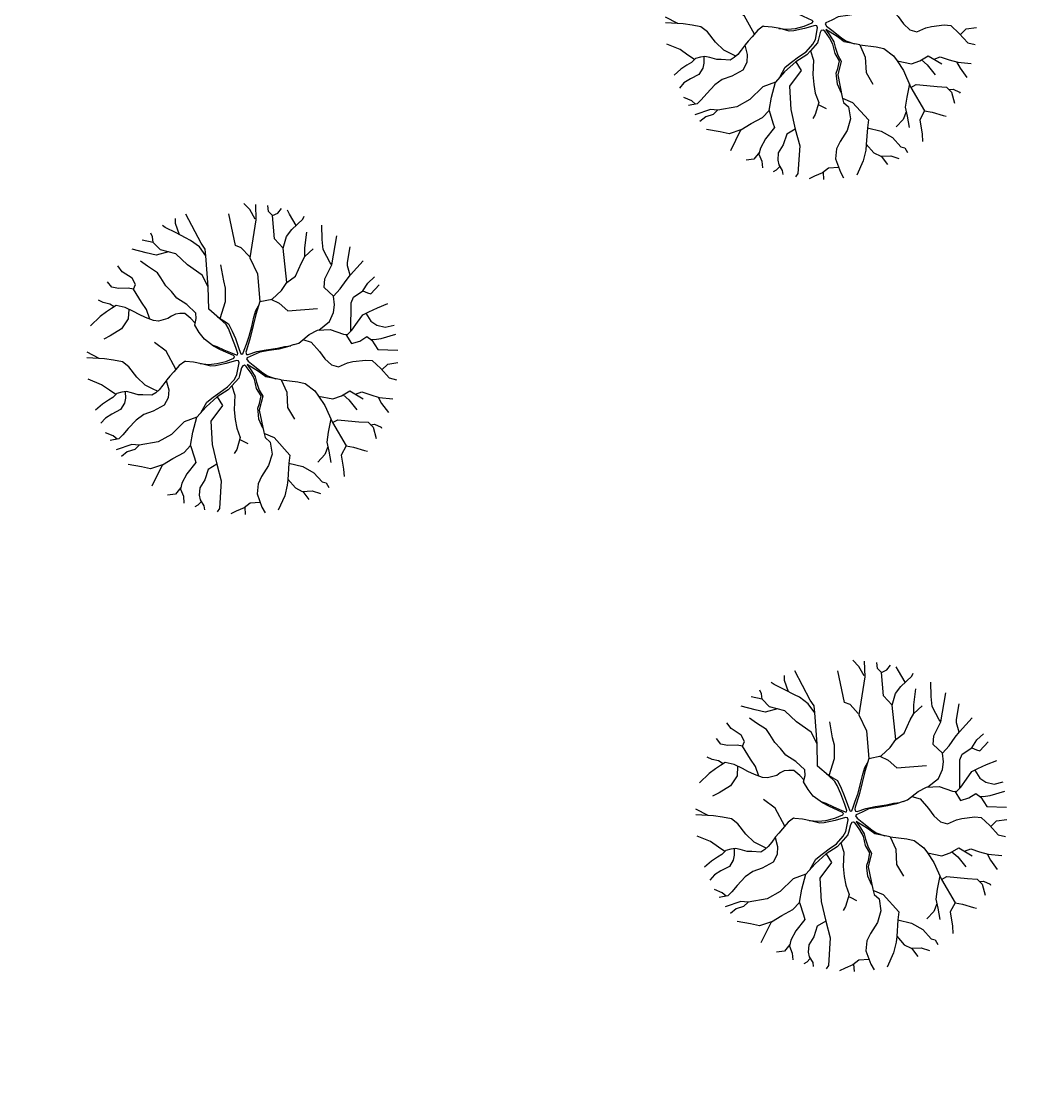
# Model space of a CAD drawing. Extents: x 99089 to 101049, y 99298 to 100905.
# Drawn here: x 100726.24 to 100763.94, y 99771.3 to 99811.39 of the extents above; entities that cross this region are included whole.
import ezdxf

# ---------------------------------------------------------------- set-up
doc = ezdxf.new("R2010")
doc.units = 0
doc.layers.add('Survey Exist Surface', color=7, linetype='Continuous')
doc.layers.add('Survey Exist Trees', color=7, linetype='Continuous')

msp = doc.modelspace()

# ---------------------------------------------------------------- linework, layer by layer
at = {"layer": 'Survey Exist Surface'}
msp.add_arc((12453.803, 12817.863), 123837.249, 44.4148412, 44.60324888, dxfattribs=at)
at = {"layer": 'Survey Exist Trees'}
for points in [[(100753.732, 99810.914), (100753.361, 99811.582), (100752.931, 99811.912)], [(100754.639, 99811.126), (100754.97, 99811.092), (100755.268, 99811.122), (100755.598, 99811.205), (100755.898, 99811.33), (100755.927, 99811.384), (100755.89, 99811.425), (100755.407, 99811.641), (100755.141, 99811.781), (100754.795, 99812.038)], [(100758.494, 99812.023), (100758.799, 99811.93), (100759.116, 99811.575), (100759.32, 99811.295), (100759.562, 99811.07), (100759.823, 99810.996), (100760.16, 99811.145), (100760.365, 99811.2), (100760.85, 99811.256), (100761.093, 99811.237), (100761.409, 99810.938), (100761.726, 99810.583), (100762.003, 99810.518)], [(100750.853, 99811.311), (100750.396, 99811.547)], [(100758.166, 99811.835), (100757.919, 99811.75), (100757.591, 99811.668), (100757.23, 99811.61), (100756.872, 99811.556), (100756.629, 99811.44), (100756.404, 99811.332), (100756.377, 99811.296), (100756.438, 99811.215), (100756.632, 99811.061), (100756.994, 99810.771), (100757.157, 99810.657), (100757.478, 99810.553)], [(100753.033, 99810.082), (100752.88, 99810.161), (100752.582, 99810.311), (100752.265, 99810.61), (100751.968, 99811.002), (100751.726, 99811.189), (100751.39, 99811.245), (100751.054, 99811.301), (100750.391, 99811.334)], [(100754.098, 99811.203), (100754.058, 99811.206), (100753.853, 99811.056), (100753.647, 99810.814), (100753.497, 99810.646), (100753.385, 99810.515), (100753.235, 99810.31), (100753.104, 99810.142), (100752.973, 99810.031), (100752.824, 99809.937), (100752.488, 99809.956), (100752.32, 99809.956), (100752.059, 99810.031), (100751.872, 99810.069), (100751.704, 99810.05), (100751.518, 99809.994), (100751.368, 99809.845), (100751.2, 99809.752), (100750.976, 99809.603), (100750.717, 99809.375)], [(100754.681, 99809.297), (100754.886, 99809.673), (100755.123, 99809.865), (100755.385, 99810.054), (100755.664, 99810.249), (100755.921, 99810.529), (100756.017, 99810.707), (100756.098, 99811.153), (100756.073, 99811.222), (100756.006, 99811.236), (100755.612, 99811.125), (100755.207, 99811.037), (100755.037, 99811.021), (100754.689, 99811.116), (100754.389, 99811.174), (100754.098, 99811.203)], [(100756.991, 99808.702), (100756.84, 99809.036), (100756.809, 99809.342), (100756.8, 99809.447), (100756.863, 99809.623), (100756.921, 99809.908), (100756.757, 99810.189), (100756.676, 99810.536), (100756.545, 99810.767), (100756.368, 99811.017), (100756.303, 99811.057), (100756.236, 99811.042), (100756.19, 99810.966), (100756.116, 99810.67), (100756.093, 99810.58), (100755.83, 99810.285), (100755.689, 99810.133), (100755.277, 99809.871), (100754.863, 99809.501), (100754.516, 99809.113)], [(100757.677, 99810.513), (100757.098, 99810.627), (100756.832, 99810.825), (100756.405, 99811.09), (100756.564, 99810.844), (100756.705, 99810.628), (100756.752, 99810.424), (100756.852, 99810.123), (100756.984, 99809.897), (100756.854, 99809.381), (100757.023, 99808.545)], [(100761.451, 99810.892), (100761.671, 99811.106), (100762.053, 99811.158)], [(100751.48, 99809.957), (100751.238, 99810.125), (100750.94, 99810.331), (100750.44, 99810.538)], [(100753.367, 99810.491), (100753.458, 99810.142), (100753.439, 99809.843), (100753.289, 99809.564), (100752.878, 99809.34), (100752.523, 99809.21), (100752.243, 99809.005), (100751.944, 99808.687), (100751.738, 99808.445), (100751.588, 99808.296), (100751.261, 99808.233)], [(100755.83, 99810.285), (100755.94, 99809.935), (100755.92, 99809.393), (100755.956, 99809.02), (100756.011, 99808.703), (100756.141, 99808.348), (100756.009, 99807.9), (100755.916, 99807.751)], [(100757.677, 99810.513), (100758.3, 99810.438), (100758.578, 99810.375), (100758.945, 99810.099), (100759.078, 99809.906), (100759.319, 99809.551), (100759.598, 99808.913), (100760.11, 99808.037), (100759.927, 99807.692), (100760.017, 99807.163), (100760.033, 99806.882)], [(100757.677, 99810.513), (100757.888, 99810.049), (100757.917, 99809.476), (100758.175, 99809.032)], [(100751.829, 99810.064), (100751.834, 99809.826), (100751.797, 99809.64), (100751.647, 99809.397), (100751.329, 99809.229), (100751.086, 99809.08), (100750.914, 99808.883)], [(100755.277, 99809.871), (100755.48, 99809.547), (100755.042, 99808.965), (100755.092, 99808.087), (100755.262, 99807.347), (100755.428, 99806.725), (100755.362, 99805.687), (100755.273, 99805.559)], [(100759.078, 99809.906), (100759.615, 99809.801), (100759.933, 99809.913), (100760.25, 99810.099), (100760.753, 99809.8)], [(100759.996, 99809.95), (100760.212, 99809.763), (100760.51, 99809.39)], [(100760.465, 99809.971), (100760.698, 99810.061), (100761.034, 99809.949), (100761.351, 99809.856), (100761.86, 99809.804)], [(100761.309, 99809.868), (100761.443, 99809.632), (100761.696, 99809.284)], [(100752.843, 99806.544), (100753.222, 99807.328), (100753.611, 99807.565), (100754.035, 99807.782), (100754.279, 99808.049), (100754.368, 99808.551), (100754.516, 99809.113), (100754.039, 99808.932), (100753.559, 99808.459), (100753.068, 99808.182), (100752.353, 99808.057), (100752.082, 99808.089), (100751.492, 99807.887)], [(100759.539, 99809.048), (100759.444, 99808.551), (100759.387, 99808.177), (100759.461, 99807.841), (100759.535, 99807.412)], [(100759.598, 99808.913), (100759.8, 99809.017), (100760.192, 99808.979), (100760.583, 99808.942), (100760.938, 99808.923), (100761.124, 99808.736), (100761.237, 99808.318)], [(100761.031, 99808.829), (100761.18, 99808.848), (100761.423, 99808.736), (100761.443, 99808.697)], [(100751.522, 99808.283), (100751.378, 99808.408), (100751.088, 99808.531)], [(100756.12, 99808.276), (100756.197, 99808.236), (100756.42, 99808.124)], [(100757.023, 99808.545), (100757.074, 99808.347), (100757.26, 99808.179), (100757.334, 99807.731), (100757.202, 99807.302), (100756.94, 99806.891), (100756.809, 99806.611), (100756.77, 99806.238), (100756.956, 99805.734), (100757.076, 99805.528)], [(100757.031, 99808.512), (100757.412, 99808.345), (100758.005, 99807.693), (100757.967, 99807.395), (100757.925, 99806.767), (100757.905, 99806.557), (100757.81, 99806.16), (100757.568, 99805.622)], [(100752.35, 99808.058), (100752.184, 99807.903), (100751.904, 99807.81), (100751.685, 99807.634)], [(100754.279, 99808.049), (100754.423, 99807.584), (100754.478, 99807.416), (100754.141, 99806.987), (100753.954, 99806.633), (100753.897, 99806.409), (100754.009, 99806.147), (100754.027, 99805.894)], [(100759.426, 99807.999), (100759.312, 99807.711), (100759.05, 99807.431)], [(100760.109, 99808.035), (100760.395, 99807.99), (100760.805, 99807.859), (100760.915, 99807.833)], [(100753.222, 99807.328), (100752.78, 99807.175), (100752.444, 99807.25), (100751.938, 99807.341)], [(100755.262, 99807.347), (100754.944, 99807.154), (100754.812, 99806.762), (100754.625, 99806.464), (100754.606, 99806.184), (100754.643, 99806.016), (100754.773, 99805.792), (100754.796, 99805.642)], [(100757.967, 99807.395), (100758.485, 99807.269), (100758.905, 99807.031), (100759.216, 99806.684), (100759.365, 99806.647), (100759.465, 99806.476)], [(100757.926, 99806.783), (100758.208, 99806.461), (100758.469, 99806.33), (100758.842, 99806.349), (100759.149, 99806.252)], [(100753.915, 99806.479), (100753.71, 99806.222), (100753.418, 99806.184)], [(100758.483, 99806.331), (100758.714, 99806.024)], [(100754.684, 99805.945), (100754.549, 99805.811), (100754.438, 99805.745)], [(100756.89, 99805.912), (100756.508, 99805.884), (100756.284, 99805.716), (100755.985, 99805.586), (100755.785, 99805.482)], [(100756.308, 99805.734), (100756.322, 99805.466)], [(100735.013, 99803.977), (100734.805, 99804.333), (100734.583, 99804.565)], [(100735.015, 99804.528), (100735.037, 99803.942), (100734.806, 99802.517), (100735.095, 99801.924), (100735.184, 99800.882), (100735.643, 99800.978), (100735.99, 99801.298), (100736.198, 99801.595), (100736.056, 99802.886), (100735.735, 99803.23), (100735.662, 99804.108), (100735.509, 99804.258), (100735.481, 99804.487)], [(100735.662, 99804.108), (100735.861, 99804.203), (100735.994, 99804.378)], [(100736.551, 99803.739), (100736.297, 99804.163), (100736.215, 99804.316)], [(100732.173, 99803.388), (100732.023, 99803.812), (100732.024, 99803.999)], [(100733.266, 99800.601), (100733.25, 99801.438), (100733.155, 99802.597), (100733.134, 99802.852), (100732.989, 99803.07), (100732.405, 99804.164)], [(100734.791, 99802.572), (100734.484, 99802.904), (100734.273, 99802.985), (100734.019, 99804.173)], [(100736.055, 99802.883), (100736.183, 99803.323), (100736.389, 99803.585), (100736.8, 99803.976), (100736.849, 99804.084)], [(100731.182, 99803.104), (100731.157, 99803.311), (100731.097, 99803.447)], [(100733.155, 99802.597), (100732.917, 99802.934), (100732.581, 99803.177), (100732.395, 99803.271), (100732.041, 99803.458), (100731.631, 99803.663), (100731.529, 99803.734)], [(100736.872, 99802.576), (100736.872, 99802.894), (100736.948, 99803.491)], [(100737.885, 99802.26), (100737.823, 99802.333), (100737.693, 99802.576), (100737.563, 99802.837), (100737.526, 99803.21), (100737.505, 99803.749)], [(100733.25, 99801.438), (100733.026, 99801.87), (100732.467, 99802.263), (100732.039, 99802.674), (100731.461, 99802.823), (100731.182, 99803.104), (100730.77, 99803.191)], [(100737.402, 99799.815), (100737.8, 99800.135), (100737.95, 99800.474), (100737.986, 99800.755), (100737.95, 99801.081), (100737.597, 99801.408), (100737.627, 99801.733), (100737.885, 99802.26), (100738.075, 99803.347)], [(100731.764, 99802.745), (100731.293, 99802.618), (100730.92, 99802.712), (100730.395, 99802.845)], [(100736.197, 99801.601), (100736.515, 99801.83), (100736.74, 99802.334), (100736.872, 99802.576), (100737.189, 99802.856)], [(100738.573, 99801.868), (100738.475, 99802.22), (100738.476, 99802.351), (100738.575, 99802.934)], [(100733.103, 99799.474), (100733.103, 99799.474), (100732.909, 99799.724), (100732.742, 99800.004), (100732.798, 99800.246), (100732.78, 99800.452), (100732.445, 99800.769), (100732.072, 99801.012), (100731.868, 99801.255), (100731.663, 99801.479), (100731.477, 99801.778), (100731.347, 99801.965), (100730.974, 99802.208), (100730.714, 99802.395)], [(100733.699, 99800.244), (100733.901, 99800.88), (100733.902, 99801.384), (100733.828, 99801.664), (100733.717, 99802.262)], [(100737.95, 99801.082), (100738.194, 99801.362), (100738.418, 99801.679), (100738.587, 99801.884), (100739.061, 99802.405)], [(100731.061, 99800.223), (100730.933, 99800.584), (100730.747, 99800.864), (100730.45, 99801.35), (100730.525, 99801.518), (100730.395, 99801.76), (100730.022, 99802.003), (100729.855, 99802.22)], [(100730.452, 99801.346), (100730.245, 99801.387), (100729.89, 99801.369), (100729.629, 99801.425), (100729.467, 99801.628)], [(100738.6, 99799.775), (100738.603, 99800.832), (100738.69, 99801.044), (100739.05, 99801.285), (100739.234, 99801.577), (100739.485, 99801.808)], [(100739.052, 99801.287), (100739.219, 99801.212), (100739.35, 99801.174), (100739.661, 99801.506)], [(100732.758, 99800.075), (100732.593, 99800.247), (100732.37, 99800.433), (100732.183, 99800.434), (100732.015, 99800.415), (100731.866, 99800.341), (100731.735, 99800.247), (100731.38, 99800.154), (100731.193, 99800.173), (100730.895, 99800.285), (100730.653, 99800.398), (100730.448, 99800.51), (100730.131, 99800.659), (100729.795, 99800.734), (100729.627, 99800.622), (100729.44, 99800.492), (100729.197, 99800.324), (100728.83, 99799.968)], [(100729.718, 99800.683), (100729.553, 99800.79), (100729.31, 99800.847), (100729.128, 99800.93)], [(100733.597, 99800.307), (100733.834, 99800.16), (100734.004, 99800.053), (100734.143, 99799.771), (100734.265, 99799.498), (100734.383, 99799.157), (100734.454, 99798.952), (100734.489, 99798.905), (100734.544, 99798.921), (100734.595, 99799.055), (100734.678, 99799.283), (100734.787, 99799.58), (100734.879, 99799.945), (100734.961, 99800.293), (100735.031, 99800.547), (100735.136, 99800.724)], [(100735.184, 99800.882), (100735.034, 99800.392), (100734.938, 99799.983), (100734.823, 99799.524), (100734.678, 99799.056), (100734.656, 99798.985), (100734.685, 99798.903), (100734.749, 99798.895), (100735.071, 99799.006), (100735.427, 99799.079), (100735.842, 99799.142), (100736.113, 99799.202), (100736.345, 99799.227)], [(100735.601, 99800.969), (100735.909, 99800.824), (100736.238, 99800.537), (100737.341, 99800.623)], [(100736.473, 99799.271), (100736.64, 99799.329), (100737.032, 99799.646), (100737.35, 99799.813), (100737.817, 99799.832), (100738.32, 99799.663), (100738.469, 99799.644), (100738.638, 99799.812), (100738.844, 99800.111), (100739.049, 99800.391), (100739.274, 99800.502), (100739.591, 99800.651), (100739.98, 99800.809)], [(100730.267, 99800.595), (100730.242, 99800.23), (100729.999, 99799.857), (100729.569, 99799.596), (100729.328, 99799.468)], [(100733.382, 99799.266), (100733.575, 99799.202), (100733.837, 99799.077), (100734.082, 99798.969), (100734.295, 99798.88), (100734.346, 99798.882), (100734.364, 99798.939), (100734.284, 99799.162), (100734.139, 99799.554), (100734.003, 99799.872), (100733.917, 99800.025), (100733.669, 99800.244), (100733.266, 99800.601)], [(100739.154, 99800.443), (100739.347, 99800.148), (100739.571, 99799.998), (100739.888, 99799.923), (100740.222, 99800.002)], [(100732.946, 99798.562), (100733.277, 99798.528), (100733.575, 99798.558), (100733.905, 99798.641), (100734.205, 99798.766), (100734.234, 99798.82), (100734.197, 99798.861), (100733.714, 99799.077), (100733.448, 99799.217), (100733.103, 99799.474)], [(100736.801, 99799.459), (100737.106, 99799.366), (100737.423, 99799.011), (100737.627, 99798.73), (100737.869, 99798.506), (100738.13, 99798.431), (100738.467, 99798.58), (100738.672, 99798.636), (100739.157, 99798.692), (100739.4, 99798.673), (100739.716, 99798.374), (100740.033, 99798.019), (100740.31, 99797.954)], [(100738.407, 99799.652), (100738.618, 99799.308), (100738.935, 99799.401), (100739.197, 99799.569), (100739.383, 99799.438), (100739.606, 99799.084), (100740.353, 99799.059)], [(100739.341, 99799.468), (100739.476, 99799.457), (100739.738, 99799.494), (100740.288, 99799.66)], [(100732.039, 99798.35), (100731.668, 99799.018), (100731.238, 99799.348)], [(100736.473, 99799.271), (100736.226, 99799.186), (100735.898, 99799.104), (100735.537, 99799.046), (100735.18, 99798.992), (100734.936, 99798.876), (100734.711, 99798.768), (100734.684, 99798.732), (100734.745, 99798.651), (100734.939, 99798.497), (100735.301, 99798.207), (100735.465, 99798.093), (100735.785, 99797.989)], [(100731.34, 99797.518), (100731.187, 99797.597), (100730.889, 99797.747), (100730.573, 99798.046), (100730.275, 99798.438), (100730.033, 99798.625), (100729.697, 99798.681), (100729.361, 99798.737), (100728.698, 99798.77)], [(100729.16, 99798.747), (100728.703, 99798.983)], [(100732.405, 99798.639), (100732.365, 99798.641), (100732.16, 99798.492), (100731.954, 99798.25), (100731.804, 99798.082), (100731.692, 99797.951), (100731.542, 99797.746), (100731.411, 99797.578), (100731.28, 99797.466), (100731.131, 99797.373), (100730.795, 99797.392), (100730.627, 99797.392), (100730.366, 99797.467), (100730.179, 99797.505), (100730.011, 99797.486), (100729.825, 99797.43), (100729.675, 99797.281), (100729.507, 99797.188), (100729.283, 99797.039), (100729.024, 99796.811)], [(100732.988, 99796.733), (100733.193, 99797.109), (100733.43, 99797.301), (100733.692, 99797.49), (100733.971, 99797.685), (100734.228, 99797.964), (100734.324, 99798.143), (100734.405, 99798.589), (100734.38, 99798.658), (100734.313, 99798.672), (100733.92, 99798.561), (100733.515, 99798.473), (100733.344, 99798.457), (100732.996, 99798.552), (100732.696, 99798.61), (100732.405, 99798.639)], [(100735.298, 99796.138), (100735.148, 99796.472), (100735.116, 99796.778), (100735.107, 99796.883), (100735.17, 99797.059), (100735.228, 99797.344), (100735.064, 99797.625), (100734.984, 99797.972), (100734.853, 99798.203), (100734.675, 99798.453), (100734.61, 99798.493), (100734.543, 99798.478), (100734.497, 99798.402), (100734.423, 99798.106), (100734.4, 99798.016), (100734.137, 99797.721), (100733.996, 99797.569), (100733.584, 99797.307), (100733.17, 99796.937), (100732.823, 99796.549)], [(100735.985, 99797.949), (100735.405, 99798.063), (100735.139, 99798.261), (100734.712, 99798.526), (100734.871, 99798.28), (100735.012, 99798.063), (100735.059, 99797.86), (100735.159, 99797.559), (100735.292, 99797.333), (100735.161, 99796.817), (100735.33, 99795.981)], [(100739.758, 99798.328), (100739.978, 99798.542), (100740.36, 99798.594)], [(100729.787, 99797.393), (100729.545, 99797.561), (100729.247, 99797.767), (100728.748, 99797.974)], [(100731.674, 99797.927), (100731.766, 99797.578), (100731.746, 99797.279), (100731.596, 99797), (100731.185, 99796.776), (100730.83, 99796.646), (100730.55, 99796.44), (100730.251, 99796.123), (100730.045, 99795.881), (100729.895, 99795.732), (100729.568, 99795.669)], [(100735.985, 99797.949), (100736.607, 99797.874), (100736.886, 99797.811), (100737.252, 99797.535), (100737.385, 99797.341), (100737.626, 99796.987), (100737.905, 99796.349), (100738.417, 99795.473), (100738.234, 99795.128), (100738.324, 99794.599), (100738.34, 99794.318)], [(100735.985, 99797.949), (100736.195, 99797.485), (100736.224, 99796.912), (100736.482, 99796.468)], [(100730.136, 99797.5), (100730.142, 99797.262), (100730.104, 99797.075), (100729.954, 99796.833), (100729.636, 99796.665), (100729.393, 99796.516), (100729.221, 99796.319)], [(100734.137, 99797.721), (100734.247, 99797.371), (100734.227, 99796.829), (100734.263, 99796.456), (100734.318, 99796.139), (100734.448, 99795.784), (100734.317, 99795.336), (100734.223, 99795.187)], [(100737.385, 99797.341), (100737.922, 99797.237), (100738.24, 99797.349), (100738.557, 99797.535), (100739.061, 99797.236)], [(100738.773, 99797.407), (100739.005, 99797.497), (100739.341, 99797.385), (100739.658, 99797.292), (100740.168, 99797.24)], [(100733.584, 99797.307), (100733.787, 99796.983), (100733.349, 99796.401), (100733.399, 99795.522), (100733.569, 99794.783), (100733.735, 99794.161), (100733.669, 99793.123), (100733.581, 99792.995)], [(100738.303, 99797.386), (100738.519, 99797.199), (100738.817, 99796.826)], [(100739.616, 99797.304), (100739.751, 99797.067), (100740.004, 99796.72)], [(100731.15, 99793.98), (100731.529, 99794.764), (100731.918, 99795.001), (100732.342, 99795.218), (100732.586, 99795.485), (100732.675, 99795.987), (100732.823, 99796.549), (100732.346, 99796.368), (100731.866, 99795.895), (100731.375, 99795.618), (100730.66, 99795.493), (100730.389, 99795.525), (100729.799, 99795.323)], [(100737.846, 99796.484), (100737.751, 99795.987), (100737.695, 99795.613), (100737.768, 99795.277), (100737.842, 99794.848)], [(100737.905, 99796.349), (100738.107, 99796.453), (100738.499, 99796.415), (100738.891, 99796.378), (100739.245, 99796.359), (100739.431, 99796.172), (100739.544, 99795.754)], [(100739.338, 99796.265), (100739.487, 99796.284), (100739.73, 99796.172), (100739.75, 99796.133)], [(100729.829, 99795.719), (100729.685, 99795.844), (100729.396, 99795.967)], [(100735.33, 99795.981), (100735.381, 99795.783), (100735.567, 99795.615), (100735.641, 99795.167), (100735.509, 99794.738), (100735.247, 99794.327), (100735.116, 99794.047), (100735.078, 99793.674), (100735.263, 99793.17), (100735.383, 99792.964)], [(100735.339, 99795.948), (100735.719, 99795.781), (100736.313, 99795.129), (100736.275, 99794.83), (100736.232, 99794.203), (100736.212, 99793.993), (100736.117, 99793.596), (100735.875, 99793.058)], [(100730.657, 99795.493), (100730.491, 99795.339), (100730.211, 99795.246), (100729.992, 99795.07)], [(100732.586, 99795.485), (100732.73, 99795.02), (100732.785, 99794.852), (100732.448, 99794.423), (100732.261, 99794.068), (100732.204, 99793.845), (100732.316, 99793.583), (100732.334, 99793.33)], [(100734.427, 99795.712), (100734.504, 99795.672), (100734.728, 99795.56)], [(100737.734, 99795.435), (100737.619, 99795.147), (100737.357, 99794.867)], [(100738.416, 99795.471), (100738.702, 99795.426), (100739.112, 99795.295), (100739.222, 99795.269)], [(100731.529, 99794.764), (100731.087, 99794.611), (100730.751, 99794.686), (100730.245, 99794.777)], [(100733.569, 99794.783), (100733.251, 99794.59), (100733.12, 99794.198), (100732.932, 99793.9), (100732.913, 99793.62), (100732.95, 99793.452), (100733.08, 99793.228), (100733.103, 99793.078)], [(100736.275, 99794.83), (100736.792, 99794.705), (100737.212, 99794.467), (100737.523, 99794.12), (100737.672, 99794.083), (100737.772, 99793.912)], [(100736.233, 99794.219), (100736.515, 99793.897), (100736.776, 99793.766), (100737.149, 99793.784), (100737.456, 99793.688)], [(100732.222, 99793.915), (100732.017, 99793.658), (100731.726, 99793.62)], [(100736.791, 99793.767), (100737.021, 99793.46)], [(100732.991, 99793.381), (100732.856, 99793.247), (100732.745, 99793.181)], [(100735.197, 99793.348), (100734.815, 99793.32), (100734.591, 99793.152), (100734.292, 99793.021), (100734.092, 99792.918)], [(100734.615, 99793.17), (100734.629, 99792.901)], [(100757.848, 99786.844), (100757.639, 99787.2), (100757.417, 99787.432)], [(100757.85, 99787.395), (100757.872, 99786.81), (100757.64, 99785.384), (100757.929, 99784.791), (100758.019, 99783.749), (100758.477, 99783.845), (100758.824, 99784.165), (100759.032, 99784.462), (100758.891, 99785.753), (100758.57, 99786.098), (100758.497, 99786.975), (100758.344, 99787.125), (100758.315, 99787.354)], [(100756.1, 99783.468), (100756.085, 99784.305), (100755.99, 99785.465), (100755.969, 99785.719), (100755.823, 99785.937), (100755.24, 99787.031)], [(100757.626, 99785.439), (100757.318, 99785.771), (100757.108, 99785.852), (100756.854, 99787.04)], [(100758.497, 99786.975), (100758.696, 99787.07), (100758.828, 99787.246)], [(100759.385, 99786.606), (100759.132, 99787.031), (100759.05, 99787.183)], [(100755.99, 99785.465), (100755.751, 99785.801), (100755.416, 99786.044), (100755.23, 99786.138), (100754.876, 99786.325), (100754.466, 99786.53), (100754.363, 99786.601)], [(100755.008, 99786.255), (100754.858, 99786.679), (100754.859, 99786.867)], [(100758.89, 99785.75), (100759.018, 99786.191), (100759.223, 99786.452), (100759.635, 99786.843), (100759.684, 99786.951)], [(100760.72, 99785.127), (100760.657, 99785.2), (100760.527, 99785.443), (100760.397, 99785.704), (100760.361, 99786.078), (100760.34, 99786.616)], [(100754.016, 99785.971), (100753.992, 99786.178), (100753.931, 99786.314)], [(100759.706, 99785.443), (100759.707, 99785.761), (100759.783, 99786.358)], [(100760.237, 99782.683), (100760.634, 99783.002), (100760.784, 99783.341), (100760.82, 99783.622), (100760.785, 99783.948), (100760.432, 99784.276), (100760.462, 99784.601), (100760.72, 99785.127), (100760.91, 99786.215)], [(100756.085, 99784.305), (100755.861, 99784.737), (100755.302, 99785.13), (100754.874, 99785.541), (100754.296, 99785.691), (100754.016, 99785.971), (100753.605, 99786.059)], [(100761.408, 99784.735), (100761.31, 99785.087), (100761.31, 99785.218), (100761.41, 99785.801)], [(100754.598, 99785.612), (100754.127, 99785.485), (100753.754, 99785.579), (100753.229, 99785.713)], [(100759.032, 99784.468), (100759.35, 99784.697), (100759.575, 99785.201), (100759.706, 99785.443), (100760.024, 99785.723)], [(100753.895, 99783.09), (100753.768, 99783.451), (100753.582, 99783.731), (100753.285, 99784.217), (100753.36, 99784.385), (100753.23, 99784.627), (100752.857, 99784.87), (100752.69, 99785.087)], [(100755.937, 99782.341), (100755.937, 99782.341), (100755.744, 99782.591), (100755.576, 99782.871), (100755.633, 99783.114), (100755.615, 99783.319), (100755.28, 99783.637), (100754.907, 99783.879), (100754.702, 99784.122), (100754.498, 99784.346), (100754.312, 99784.645), (100754.182, 99784.832), (100753.809, 99785.075), (100753.548, 99785.262)], [(100756.534, 99783.111), (100756.735, 99783.747), (100756.737, 99784.251), (100756.663, 99784.531), (100756.552, 99785.129)], [(100760.785, 99783.949), (100761.028, 99784.229), (100761.253, 99784.546), (100761.421, 99784.751), (100761.895, 99785.273)], [(100761.435, 99782.642), (100761.437, 99783.699), (100761.524, 99783.911), (100761.885, 99784.152), (100762.068, 99784.444), (100762.32, 99784.675)], [(100753.287, 99784.213), (100753.079, 99784.254), (100752.725, 99784.236), (100752.464, 99784.292), (100752.302, 99784.495)], [(100761.886, 99784.154), (100762.054, 99784.079), (100762.184, 99784.041), (100762.495, 99784.373)], [(100752.552, 99783.55), (100752.388, 99783.658), (100752.145, 99783.714), (100751.962, 99783.797)], [(100758.436, 99783.836), (100758.743, 99783.691), (100759.073, 99783.404), (100760.176, 99783.49)], [(100755.593, 99782.942), (100755.428, 99783.114), (100755.204, 99783.301), (100755.018, 99783.301), (100754.85, 99783.282), (100754.7, 99783.208), (100754.569, 99783.114), (100754.215, 99783.021), (100754.028, 99783.04), (100753.73, 99783.152), (100753.487, 99783.265), (100753.283, 99783.377), (100752.966, 99783.526), (100752.63, 99783.601), (100752.462, 99783.49), (100752.275, 99783.359), (100752.032, 99783.191), (100751.665, 99782.835)], [(100753.101, 99783.462), (100753.077, 99783.097), (100752.833, 99782.724), (100752.403, 99782.463), (100752.163, 99782.335)], [(100756.216, 99782.134), (100756.409, 99782.069), (100756.672, 99781.944), (100756.916, 99781.836), (100757.129, 99781.747), (100757.181, 99781.75), (100757.199, 99781.806), (100757.118, 99782.029), (100756.973, 99782.421), (100756.838, 99782.74), (100756.751, 99782.893), (100756.503, 99783.112), (100756.1, 99783.468)], [(100756.432, 99783.175), (100756.668, 99783.027), (100756.839, 99782.92), (100756.978, 99782.638), (100757.1, 99782.365), (100757.218, 99782.024), (100757.289, 99781.819), (100757.324, 99781.773), (100757.378, 99781.788), (100757.43, 99781.922), (100757.513, 99782.15), (100757.621, 99782.447), (100757.713, 99782.813), (100757.795, 99783.16), (100757.866, 99783.414), (100757.97, 99783.591)], [(100758.019, 99783.749), (100757.869, 99783.259), (100757.772, 99782.851), (100757.657, 99782.391), (100757.512, 99781.923), (100757.49, 99781.853), (100757.519, 99781.77), (100757.584, 99781.762), (100757.905, 99781.874), (100758.261, 99781.946), (100758.677, 99782.009), (100758.948, 99782.069), (100759.179, 99782.094)], [(100759.307, 99782.138), (100759.475, 99782.196), (100759.867, 99782.513), (100760.185, 99782.681), (100760.651, 99782.699), (100761.155, 99782.53), (100761.304, 99782.512), (100761.472, 99782.679), (100761.678, 99782.978), (100761.884, 99783.258), (100762.108, 99783.37), (100762.426, 99783.519), (100762.815, 99783.676)], [(100761.989, 99783.31), (100762.182, 99783.015), (100762.406, 99782.865), (100762.723, 99782.79), (100763.057, 99782.87)], [(100754.874, 99781.217), (100754.502, 99781.886), (100754.072, 99782.215)], [(100755.78, 99781.429), (100756.111, 99781.395), (100756.409, 99781.425), (100756.74, 99781.508), (100757.04, 99781.634), (100757.069, 99781.687), (100757.031, 99781.728), (100756.549, 99781.944), (100756.283, 99782.084), (100755.937, 99782.341)], [(100759.636, 99782.326), (100759.941, 99782.233), (100760.257, 99781.878), (100760.462, 99781.598), (100760.704, 99781.373), (100760.965, 99781.299), (100761.301, 99781.448), (100761.507, 99781.503), (100761.992, 99781.559), (100762.234, 99781.54), (100762.551, 99781.241), (100762.867, 99780.886), (100763.144, 99780.821)], [(100761.242, 99782.519), (100761.452, 99782.176), (100761.77, 99782.269), (100762.031, 99782.436), (100762.218, 99782.306), (100762.441, 99781.951), (100763.187, 99781.926)], [(100762.175, 99782.335), (100762.311, 99782.324), (100762.572, 99782.361), (100763.122, 99782.527)], [(100751.995, 99781.614), (100751.538, 99781.85)], [(100759.307, 99782.138), (100759.061, 99782.053), (100758.732, 99781.971), (100758.372, 99781.913), (100758.014, 99781.859), (100757.771, 99781.743), (100757.546, 99781.635), (100757.519, 99781.599), (100757.58, 99781.519), (100757.773, 99781.364), (100758.136, 99781.074), (100758.299, 99780.96), (100758.619, 99780.856)], [(100754.175, 99780.385), (100754.022, 99780.464), (100753.724, 99780.614), (100753.407, 99780.913), (100753.11, 99781.305), (100752.867, 99781.492), (100752.532, 99781.548), (100752.196, 99781.604), (100751.533, 99781.637)], [(100755.239, 99781.506), (100755.2, 99781.509), (100754.994, 99781.36), (100754.788, 99781.117), (100754.639, 99780.949), (100754.526, 99780.819), (100754.377, 99780.613), (100754.246, 99780.445), (100754.115, 99780.334), (100753.965, 99780.24), (100753.63, 99780.259), (100753.462, 99780.26), (100753.201, 99780.334), (100753.014, 99780.372), (100752.846, 99780.353), (100752.659, 99780.298), (100752.51, 99780.148), (100752.342, 99780.055), (100752.117, 99779.906), (100751.859, 99779.678)], [(100755.822, 99779.6), (100756.028, 99779.976), (100756.265, 99780.168), (100756.527, 99780.357), (100756.806, 99780.552), (100757.063, 99780.832), (100757.158, 99781.01), (100757.24, 99781.456), (100757.215, 99781.525), (100757.148, 99781.539), (100756.754, 99781.428), (100756.349, 99781.34), (100756.179, 99781.324), (100755.831, 99781.419), (100755.53, 99781.478), (100755.239, 99781.506)], [(100758.819, 99780.816), (100758.24, 99780.93), (100757.974, 99781.128), (100757.547, 99781.393), (100757.706, 99781.147), (100757.846, 99780.931), (100757.893, 99780.727), (100757.993, 99780.426), (100758.126, 99780.2), (100757.996, 99779.684), (100758.165, 99778.848)], [(100762.592, 99781.195), (100762.813, 99781.409), (100763.195, 99781.462)], [(100758.133, 99779.005), (100757.982, 99779.34), (100757.951, 99779.645), (100757.941, 99779.75), (100758.004, 99779.926), (100758.063, 99780.211), (100757.899, 99780.492), (100757.818, 99780.839), (100757.687, 99781.07), (100757.51, 99781.32), (100757.444, 99781.36), (100757.377, 99781.345), (100757.332, 99781.269), (100757.257, 99780.973), (100757.235, 99780.883), (100756.971, 99780.589), (100756.831, 99780.436), (100756.419, 99780.174), (100756.005, 99779.804), (100755.658, 99779.416)], [(100752.622, 99780.26), (100752.38, 99780.428), (100752.082, 99780.634), (100751.582, 99780.841)], [(100754.509, 99780.794), (100754.6, 99780.445), (100754.581, 99780.147), (100754.431, 99779.867), (100754.02, 99779.643), (100753.665, 99779.513), (100753.385, 99779.308), (100753.085, 99778.991), (100752.88, 99778.748), (100752.73, 99778.599), (100752.403, 99778.536)], [(100756.971, 99780.589), (100757.081, 99780.238), (100757.061, 99779.697), (100757.098, 99779.323), (100757.153, 99779.006), (100757.283, 99778.651), (100757.151, 99778.203), (100757.057, 99778.054)], [(100758.819, 99780.816), (100759.442, 99780.741), (100759.72, 99780.679), (100760.087, 99780.402), (100760.22, 99780.209), (100760.461, 99779.854), (100760.74, 99779.216), (100761.252, 99778.34), (100761.069, 99777.995), (100761.158, 99777.466), (100761.175, 99777.185)], [(100758.819, 99780.816), (100759.03, 99780.353), (100759.058, 99779.779), (100759.316, 99779.335)], [(100752.971, 99780.367), (100752.976, 99780.129), (100752.938, 99779.943), (100752.789, 99779.7), (100752.471, 99779.532), (100752.228, 99779.383), (100752.056, 99779.186)], [(100756.419, 99780.174), (100756.622, 99779.85), (100756.183, 99779.268), (100756.234, 99778.39), (100756.404, 99777.65), (100756.57, 99777.028), (100756.503, 99775.99), (100756.415, 99775.862)], [(100760.22, 99780.209), (100760.757, 99780.104), (100761.074, 99780.216), (100761.392, 99780.402), (100761.895, 99780.103)], [(100761.138, 99780.253), (100761.354, 99780.066), (100761.652, 99779.693)], [(100761.607, 99780.274), (100761.84, 99780.365), (100762.175, 99780.252), (100762.492, 99780.159), (100763.002, 99780.107)], [(100762.451, 99780.171), (100762.585, 99779.935), (100762.838, 99779.587)], [(100753.985, 99776.847), (100754.364, 99777.631), (100754.753, 99777.868), (100755.176, 99778.085), (100755.421, 99778.352), (100755.51, 99778.855), (100755.658, 99779.416), (100755.181, 99779.235), (100754.701, 99778.762), (100754.209, 99778.485), (100753.495, 99778.36), (100753.223, 99778.393), (100752.634, 99778.19)], [(100760.681, 99779.351), (100760.586, 99778.854), (100760.529, 99778.48), (100760.603, 99778.144), (100760.677, 99777.715)], [(100760.74, 99779.216), (100760.942, 99779.32), (100761.333, 99779.282), (100761.725, 99779.245), (100762.08, 99779.226), (100762.266, 99779.039), (100762.379, 99778.622)], [(100762.173, 99779.132), (100762.322, 99779.151), (100762.564, 99779.039), (100762.585, 99779)], [(100752.664, 99778.586), (100752.52, 99778.711), (100752.23, 99778.834)], [(100757.262, 99778.579), (100757.339, 99778.539), (100757.562, 99778.427)], [(100758.165, 99778.848), (100758.216, 99778.65), (100758.402, 99778.482), (100758.476, 99778.034), (100758.344, 99777.605), (100758.082, 99777.194), (100757.95, 99776.915), (100757.912, 99776.541), (100758.098, 99776.037), (100758.218, 99775.831)], [(100758.173, 99778.815), (100758.554, 99778.648), (100759.147, 99777.996), (100759.109, 99777.698), (100759.067, 99777.07), (100759.047, 99776.86), (100758.951, 99776.463), (100758.71, 99775.925)], [(100753.492, 99778.361), (100753.326, 99778.206), (100753.046, 99778.113), (100752.827, 99777.937)], [(100755.421, 99778.352), (100755.564, 99777.887), (100755.62, 99777.719), (100755.283, 99777.29), (100755.096, 99776.936), (100755.039, 99776.712), (100755.15, 99776.45), (100755.169, 99776.197)], [(100760.568, 99778.302), (100760.453, 99778.014), (100760.191, 99777.734)], [(100761.251, 99778.338), (100761.536, 99778.293), (100761.946, 99778.162), (100762.057, 99778.137)], [(100754.364, 99777.631), (100753.921, 99777.478), (100753.586, 99777.553), (100753.08, 99777.644)], [(100756.404, 99777.65), (100756.086, 99777.457), (100755.954, 99777.066), (100755.767, 99776.767), (100755.748, 99776.487), (100755.784, 99776.319), (100755.915, 99776.095), (100755.938, 99775.945)], [(100759.109, 99777.698), (100759.626, 99777.572), (100760.046, 99777.334), (100760.358, 99776.987), (100760.507, 99776.95), (100760.607, 99776.779)], [(100759.068, 99777.086), (100759.349, 99776.764), (100759.61, 99776.633), (100759.984, 99776.652), (100760.29, 99776.555)], [(100755.057, 99776.782), (100754.852, 99776.525), (100754.56, 99776.487)], [(100759.625, 99776.634), (100759.856, 99776.327)], [(100755.826, 99776.248), (100755.691, 99776.114), (100755.58, 99776.048)], [(100758.032, 99776.215), (100757.65, 99776.187), (100757.426, 99776.019), (100757.127, 99775.889), (100756.926, 99775.785)], [(100757.45, 99776.037), (100757.464, 99775.769)]]:
    msp.add_lwpolyline(points, dxfattribs=at)
msp.add_spline([(100952.566, 99603.58), (100952.566, 99653.419), (100928.923, 99689.743), (100899.368, 99717.62), (100871.503, 99745.497), (100859.681, 99772.528), (100859.681, 99791.113), (100851.237, 99840.108), (100841.104, 99859.537), (100797.195, 99911.067), (100756.664, 99941.477), (100672.223, 99984.559), (100638.447, 100011.591), (100619.87, 100011.591), (100619.87, 99995.541), (100601.293, 99995.541), (100572.583, 99987.094), (100549.784, 99978.646), (100514.319, 99978.646), (100504.187, 100000.609), (100504.187, 100031.02), (100504.187, 100052.984), (100504.187, 100102.824), (100488.143, 100145.905), (100463.655, 100181.385), (100478.481, 100209.01), (100515.016, 100209.01), (100542.418, 100209.01), (100558.797, 100213.744), (100558.797, 100251.271), (100596.079, 100274.114), (100629.189, 100274.114), (100648.599, 100243.275), (100681.709, 100215.863), (100715.961, 100230.711), (100731.945, 100280.967), (100715.961, 100304.953), (100715.961, 100333.508)], degree=3, dxfattribs=at)

doc.saveas('drawing.dxf')
